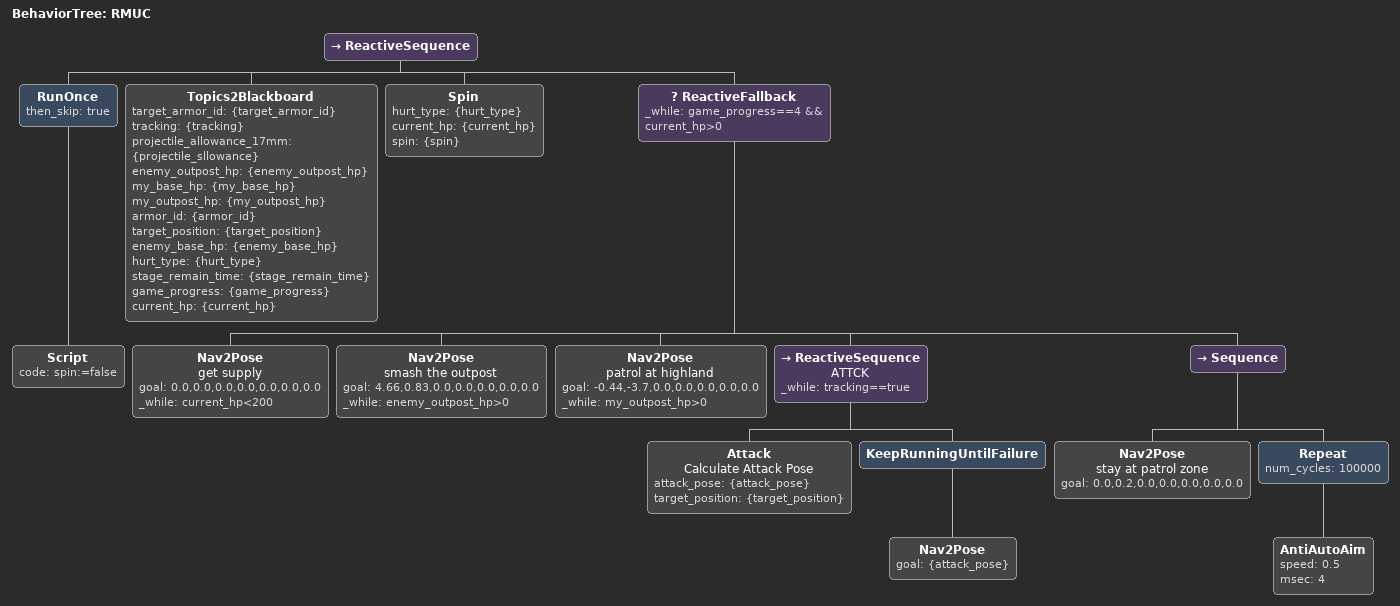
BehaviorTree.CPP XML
<?xml version="1.0" encoding="UTF-8"?>
<root BTCPP_format="4">
  <BehaviorTree ID="RMUC">
    <ReactiveSequence>
      <RunOnce then_skip="true">
        <Script code="spin:=false"/>
      </RunOnce>
      <Topics2Blackboard target_armor_id="{target_armor_id}"
                         tracking="{tracking}"
                         projectile_allowance_17mm="{projectile_sllowance}"
                         enemy_outpost_hp="{enemy_outpost_hp}"
                         my_base_hp="{my_base_hp}"
                         my_outpost_hp="{my_outpost_hp}"
                         armor_id="{armor_id}"
                         target_position="{target_position}"
                         enemy_base_hp="{enemy_base_hp}"
                         hurt_type="{hurt_type}"
                         stage_remain_time="{stage_remain_time}"
                         game_progress="{game_progress}"
                         current_hp="{current_hp}"/>
      <Spin hurt_type="{hurt_type}"
            current_hp="{current_hp}"
            spin="{spin}"/>
      <ReactiveFallback _while="game_progress==4 &amp;&amp; current_hp&gt;0">
        <Nav2Pose name="get supply"
                  goal="0.0,0.0,0.0,0.0,0.0,0.0,0.0"
                  _while="current_hp&lt;200"/>
        <Nav2Pose name="smash the outpost"
                  goal="4.66,0.83,0.0,0.0,0.0,0.0,0.0"
                  _while="enemy_outpost_hp&gt;0"/>
        <Nav2Pose name="patrol at highland"
                  goal="-0.44,-3.7,0.0,0.0,0.0,0.0,0.0"
                  _while="my_outpost_hp&gt;0"/>
        <ReactiveSequence name="ATTCK"
                          _while="tracking==true">
          <Attack name="Calculate Attack Pose"
                  attack_pose="{attack_pose}"
                  target_position="{target_position}"/>
          <KeepRunningUntilFailure>
            <Nav2Pose goal="{attack_pose}"/>
          </KeepRunningUntilFailure>
        </ReactiveSequence>
        <Sequence>
          <Nav2Pose name="stay at patrol zone"
                    goal="0.0,0.2,0.0,0.0,0.0,0.0,0.0"/>
          <Repeat num_cycles="100000">
            <AntiAutoAim speed="0.5"
                         msec="4"/>
          </Repeat>
        </Sequence>
      </ReactiveFallback>
    </ReactiveSequence>
  </BehaviorTree>

</root>
